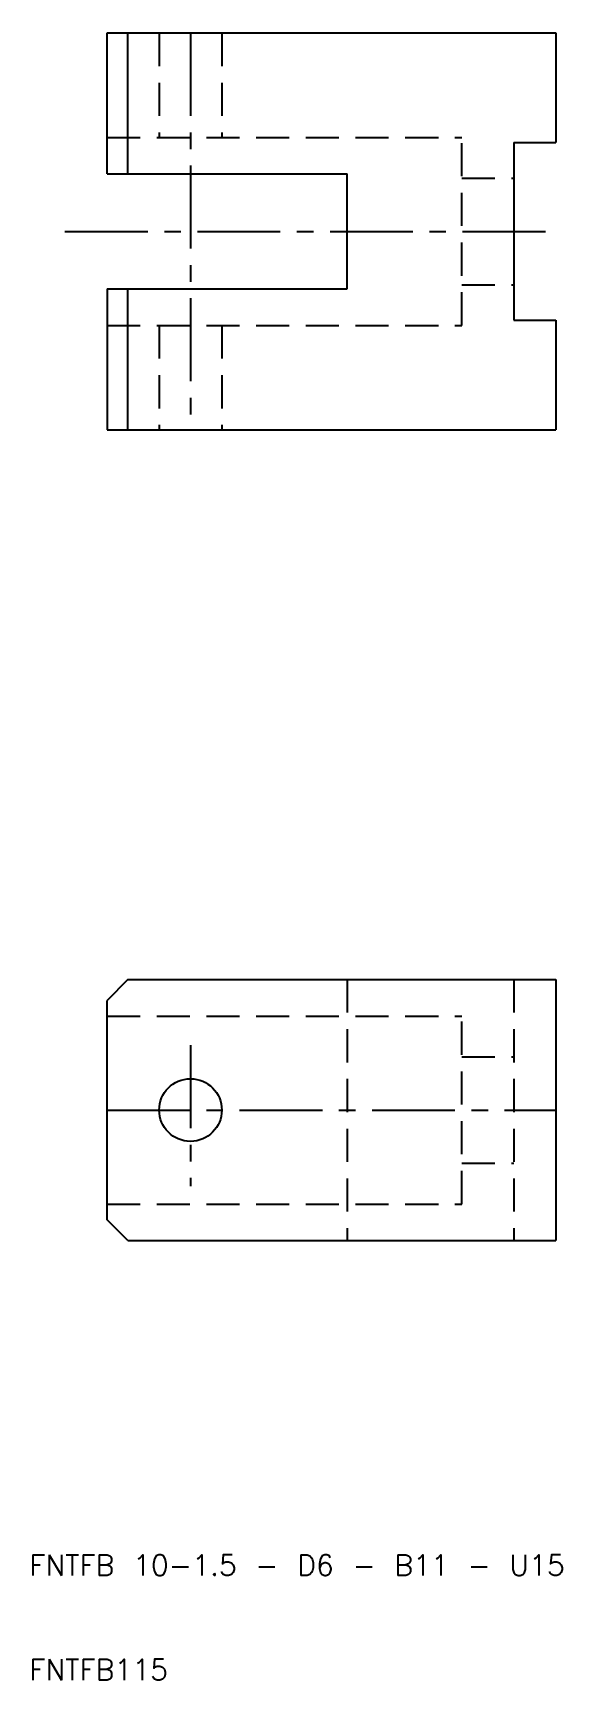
# Model space of a CAD drawing. Extents: x 818 to 869, y -235 to -77.
import ezdxf

# ---------------------------------------------------------------- set-up
doc = ezdxf.new("R2010")
doc.units = 0
doc.header["$LTSCALE"] = 0.25
doc.linetypes.add('CENTER', pattern=[50.8, 31.75, -6.35, 6.35, -6.35])
doc.linetypes.add('DASHED', pattern=[19.05, 12.7, -6.35])
doc.layers.get('0').update_dxf_attribs({"linetype": 'CONTINUOUS'})
doc.layers.add('CENTER', color=1, linetype='CENTER')
doc.styles.get("Standard").update_dxf_attribs({"font": 'txt.shx'})

msp = doc.modelspace()

# ---------------------------------------------------------------- linework, layer by layer
for p, q in [((825.58, -77.19), (868.58, -77.19)), ((825.58, -90.69), (825.58, -77.19)), ((827.58, -90.69), (827.58, -77.19)), ((868.58, -77.19), (868.58, -87.69)), ((864.58, -87.69), (864.58, -104.69)), ((864.58, -87.69), (868.58, -87.69)), ((825.58, -90.69), (848.58, -90.69)), ((848.58, -101.69), (848.58, -90.69)), ((825.58, -101.69), (848.58, -101.69)), ((825.58, -101.69), (825.58, -115.19)), ((827.58, -115.19), (827.58, -101.69)), ((864.58, -104.69), (868.58, -104.69)), ((868.58, -104.69), (868.58, -115.19)), ((825.58, -115.19), (868.58, -115.19)), ((827.58, -167.8), (825.58, -169.8)), ((827.58, -167.8), (868.58, -167.8)), ((868.58, -167.8), (868.58, -192.8)), ((825.58, -190.8), (825.58, -169.8)), ((827.58, -192.8), (825.58, -190.8)), ((827.58, -192.8), (868.58, -192.8))]:
    msp.add_line(p, q)
at = {"color": 3, "linetype": 'DASHED'}
for p, q in [((830.58, -77.19), (830.58, -87.19)), ((836.58, -77.19), (836.58, -87.19)), ((825.58, -87.19), (859.58, -87.19)), ((859.58, -105.19), (859.58, -87.19)), ((859.58, -91.09), (864.58, -91.09)), ((859.58, -101.29), (864.58, -101.29)), ((825.58, -105.19), (859.58, -105.19)), ((830.58, -105.19), (830.58, -115.19)), ((836.58, -105.19), (836.58, -115.19)), ((848.58, -167.8), (848.58, -192.8)), ((864.58, -167.8), (864.58, -192.8)), ((825.58, -171.3), (859.58, -171.3)), ((859.58, -189.3), (859.58, -171.3)), ((859.58, -175.2), (864.58, -175.2)), ((859.58, -185.4), (864.58, -185.4)), ((825.58, -189.3), (859.58, -189.3))]:
    msp.add_line(p, q, dxfattribs=at)
msp.add_circle((833.58, -180.3), 3)
at = {"layer": 'CENTER', "color": 1, "linetype": 'CENTER'}
for p, q in [((833.58, -77.19), (833.58, -115.19)), ((821.55, -96.19), (868.58, -96.19)), ((833.58, -174.1), (833.58, -187.6)), ((825.58, -180.3), (868.58, -180.3))]:
    msp.add_line(p, q, dxfattribs=at)

# ---------------------------------------------------------------- texts
for s, p in [('FNTFB 10-1.5 - D6 - B11 - U15', (818.14, -224.87)), ('FNTFB115', (818.14, -234.87))]:
    msp.add_text(s, height=2).set_placement(p)

doc.saveas('drawing.dxf')
